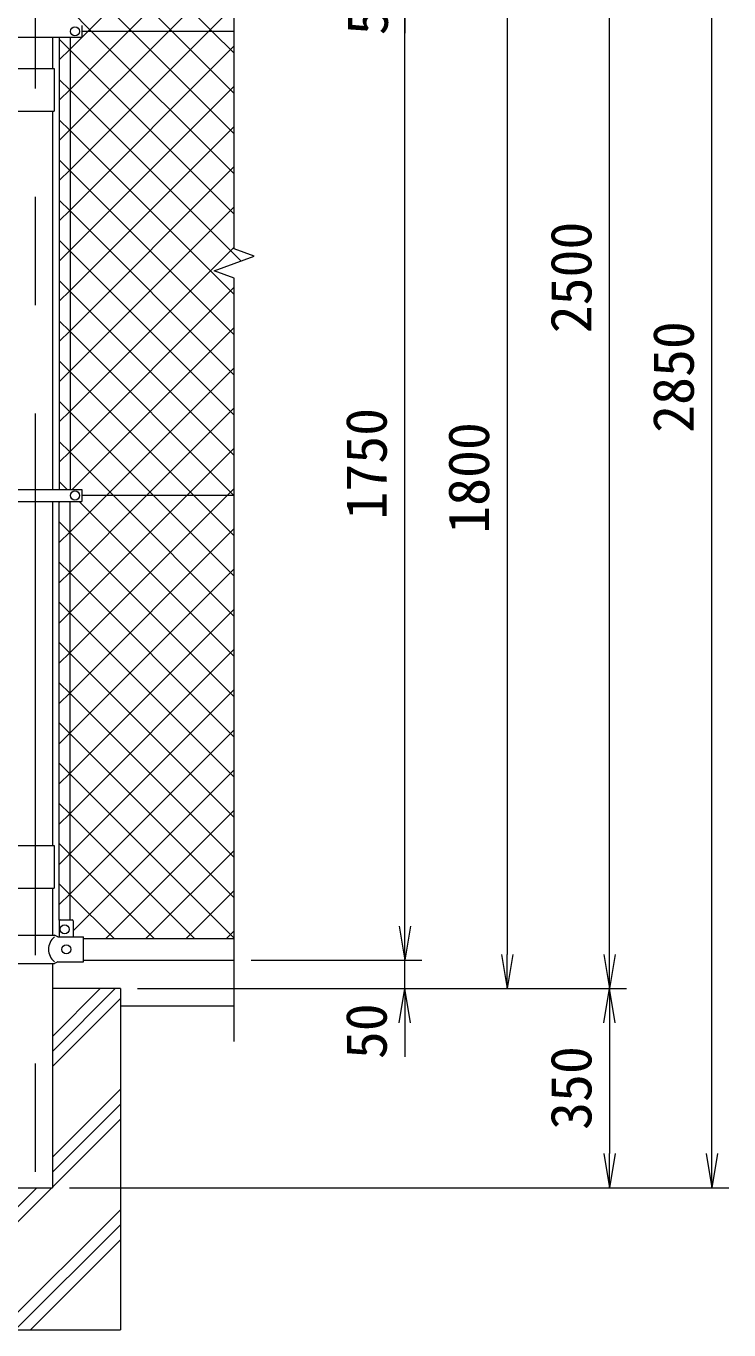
# Model space of a CAD drawing. Units: millimetres, scale not verified. Extents: x -6300 to 6300, y -4455 to 4455.
# Drawn here: x -2286 to -1050, y -1038 to 1254 of the extents above; entities that cross this region are included whole.
import ezdxf
from ezdxf.enums import TextEntityAlignment as Align

# ---------------------------------------------------------------- set-up
doc = ezdxf.new("R2010")
doc.units = ezdxf.units.MM
doc.header["$LTSCALE"] = 30
doc.linetypes.add('USER1', pattern=[50.8, 31.75, -6.35, 6.35, -6.35])
for name, color, linetype, lineweight in [('0-1_D-BMK', 2, 'USER1', 13), ('0-2_D-STR1', 1, 'Continuous', 18), ('0-3_D-STR3', 3, 'Continuous', 13), ('0-4_D-DCR-HCH', 7, 'Continuous', 9), ('0-5_D-BGD', 7, 'Continuous', 9), ('0-6_D-STR4', 7, 'Continuous', 9), ('0-7_D-STR-DIM', 7, 'Continuous', 9), ('0-8_0', 7, 'Continuous', 9), ('0-A_D-STR2', 7, 'Continuous', 9)]:
    doc.layers.add(name, color=color, linetype=linetype, lineweight=lineweight)
doc.styles.add('ＭＳ ゴシック', font='')
doc.styles.get('ＭＳ ゴシック').set_extended_font_data('MS Gothic')

# ---------------------------------------------------------------- blocks, each defined once
blk = doc.blocks.new('_Open')
at = {"layer": '0-8_0'}
blk.add_line((-30, 5), (0, 0), dxfattribs=at)
blk.add_lwpolyline([(-30, -5), (0, 0), (-30, 0)], dxfattribs=at)

msp = doc.modelspace()

# ---------------------------------------------------------------- linework, layer by layer
at = {"layer": '0-1_D-BMK'}
msp.add_line((-2269.72, 2097.22), (-2269.72, -798.6), dxfattribs=at)
at = {"layer": '0-2_D-STR1'}
for p, q in [((-2239.47, 1234.48), (-2239.47, 1179.48)), ((-2239.47, 1104.48), (-2239.47, 439.48)), ((-2239.47, 418.48), (-2239.47, -186.52)), ((-2239.47, -261.52), (-2239.47, -343.92)), ((-2184.72, -350.02), (-1919.72, -350.02)), ((-2184.72, -388.02), (-1919.72, -388.02)), ((-2239.47, -393.92), (-2239.47, -788.02)), ((-2299.97, -788.02), (-2239.47, -788.02))]:
    msp.add_line(p, q, dxfattribs=at)
at = {"layer": '0-3_D-STR3'}
for p, q in [((-2187.72, 1255.48), (-2187.72, 1234.48)), ((-1919.72, 1244.98), (-2187.72, 1244.98)), ((-2302.52, 1234.48), (-2187.72, 1234.48)), ((-2227.22, 1234.48), (-2227.22, 439.48)), ((-2208.22, 1234.48), (-2208.22, 439.48)), ((-2300.65, 1179.48), (-2236.42, 1179.48)), ((-2236.42, 1179.48), (-2236.42, 1104.48)), ((-2322.25, 1104.48), (-2236.42, 1104.48)), ((-2302.52, 439.48), (-2187.72, 439.48)), ((-2187.72, 439.48), (-2187.72, 418.48)), ((-2302.52, 418.48), (-2187.72, 418.48)), ((-2227.22, -317.6), (-2227.22, 418.48)), ((-2208.22, -316.92), (-2208.22, 418.48)), ((-1919.72, 428.98), (-2187.72, 428.98)), ((-2300.51, -186.52), (-2236.17, -186.52)), ((-2236.17, -186.52), (-2236.17, -261.52)), ((-2322.11, -261.52), (-2236.17, -261.52)), ((-2227.72, -318.92), (-2227.72, -346.92)), ((-2225.72, -316.92), (-2204.72, -316.92)), ((-2202.72, -318.92), (-2202.72, -346.92)), ((-2305.82, -343.92), (-2235.92, -343.92)), ((-2229.92, -346.92), (-2235.92, -343.92)), ((-2229.92, -346.92), (-2184.72, -346.92)), ((-2184.72, -390.92), (-2184.72, -346.92)), ((-2305.82, -393.92), (-2235.92, -393.92)), ((-2229.92, -390.92), (-2235.92, -393.92)), ((-2229.92, -390.92), (-2184.72, -390.92))]:
    msp.add_line(p, q, dxfattribs=at)
for centre in [(-2199.72, 1244.98), (-2199.72, 428.98), (-2217.72, -333.92), (-2214.72, -368.92)]:
    msp.add_circle(centre, 8, dxfattribs=at)
for centre, radius, start, end in [((-2225.72, -318.92), 2, 90, 180), ((-2204.72, -318.92), 2, 0, 90), ((-2217.33, -368.92), 28.8, 130.19176, 229.80824)]:
    msp.add_arc(centre, radius, start, end, dxfattribs=at)
at = {"layer": '0-4_D-DCR-HCH'}
for p, q in [((-2239.47, -548.64), (-2128.85, -438.02)), ((-2239.47, -522.13), (-2155.36, -438.02)), ((-2239.47, -575.16), (-2119.72, -455.41)), ((-2239.47, -734.26), (-2119.72, -614.51)), ((-2239.47, -760.77), (-2119.72, -641.02)), ((-2239.47, -787.29), (-2119.72, -667.54)), ((-2419.72, -967.54), (-2240.2, -788.02)), ((-2419.72, -941.02), (-2266.72, -788.02)), ((-2331.1, -1038.02), (-2119.72, -826.64)), ((-2304.58, -1038.02), (-2119.72, -853.16)), ((-2278.07, -1038.02), (-2119.72, -879.67))]:
    msp.add_line(p, q, dxfattribs=at)
at = {"layer": '0-5_D-BGD'}
msp.add_line((-2119.72, -468.02), (-1919.72, -468.02), dxfattribs=at)
at = {"layer": '0-6_D-STR4'}
for p, q in [((-2119.72, -438.02), (-2239.47, -438.02)), ((-2119.72, -438.02), (-2119.72, -1038.02)), ((-2419.72, -1038.02), (-2119.72, -1038.02))]:
    msp.add_line(p, q, dxfattribs=at)
at = {"layer": '0-7_D-STR-DIM'}
for p, q in [((-1919.72, 862.63), (-1919.72, 2124.98)), ((-1259.72, -378.02), (-1259.72, 2001.98)), ((-1079.72, -728.02), (-1079.72, 2001.98)), ((-1619.72, -328.02), (-1619.72, 1301.98)), ((-1619.72, 1301.98), (-1619.72, 1241.98)), ((-1439.72, 1301.98), (-1439.72, -378.02)), ((-1954.96, 824.15), (-1884.48, 849.8)), ((-1884.48, 849.8), (-1919.72, 862.63)), ((-1919.72, 811.33), (-1954.96, 824.15)), ((-1919.72, -531.02), (-1919.72, 811.33)), ((-1619.72, -328.02), (-1619.72, -268.02)), ((-1889.72, -388.02), (-1589.72, -388.02)), ((-1889.72, -388.02), (-1589.72, -388.02)), ((-1619.72, -438.02), (-1619.72, -388.02)), ((-2089.72, -438.02), (-1589.72, -438.02)), ((-2089.72, -438.02), (-1229.72, -438.02)), ((-2089.72, -438.02), (-1229.72, -438.02)), ((-2089.72, -438.02), (-1409.72, -438.02)), ((-1619.72, -498.02), (-1619.72, -558.02)), ((-1259.72, -498.02), (-1259.72, -728.02)), ((-2209.47, -788.02), (-1049.72, -788.02)), ((-2209.47, -788.02), (-1229.72, -788.02))]:
    msp.add_line(p, q, dxfattribs=at)
at = {"layer": '0-A_D-STR2'}
for p, q in [((-1958.24, 1244.98), (-2208.22, 1494.95)), ((-2176.9, 1244.98), (-1919.72, 1502.16)), ((-2028.95, 1244.98), (-2208.22, 1424.24)), ((-2106.19, 1244.98), (-1919.72, 1431.45)), ((-2099.67, 1244.98), (-2208.22, 1353.53)), ((-2035.48, 1244.98), (-1919.72, 1360.74)), ((-1964.77, 1244.98), (-1919.72, 1290.03)), ((-2170.38, 1244.98), (-2208.22, 1282.82)), ((-2208.22, 1213.66), (-2176.9, 1244.98)), ((-2208.22, 1142.95), (-2106.19, 1244.98)), ((-2208.22, 1072.24), (-2035.48, 1244.98)), ((-2208.22, 1001.53), (-1964.77, 1244.98)), ((-1919.72, 994.32), (-2170.38, 1244.98)), ((-1919.72, 1065.03), (-2099.67, 1244.98)), ((-1919.72, 1135.74), (-2028.95, 1244.98)), ((-1919.72, 1206.45), (-1958.24, 1244.98)), ((-2208.22, 930.82), (-1919.72, 1219.32)), ((-2227.22, 1194.66), (-2208.22, 1213.66)), ((-2208.22, 860.11), (-1919.72, 1148.61)), ((-2227.22, 1123.95), (-2208.22, 1142.95)), ((-2208.22, 1070.69), (-2227.22, 1089.69)), ((-2208.22, 789.4), (-1919.72, 1077.9)), ((-2227.22, 1053.24), (-2208.22, 1072.24)), ((-1919.72, 782.19), (-2208.22, 1070.69)), ((-2208.22, 999.98), (-2227.22, 1018.98)), ((-2227.22, 982.53), (-2208.22, 1001.53)), ((-2208.22, 718.69), (-1919.72, 1007.19)), ((-1919.72, 711.48), (-2208.22, 999.98)), ((-2208.22, 929.27), (-2227.22, 948.27)), ((-2227.22, 911.82), (-2208.22, 930.82)), ((-2208.22, 647.98), (-1919.72, 936.48)), ((-1919.72, 640.77), (-2208.22, 929.27)), ((-2208.22, 858.56), (-2227.22, 877.56)), ((-2227.22, 841.11), (-2208.22, 860.11)), ((-2208.22, 577.27), (-1919.72, 865.77)), ((-1919.72, 570.06), (-2208.22, 858.56)), ((-2208.22, 787.85), (-2227.22, 806.85)), ((-2227.22, 770.4), (-2208.22, 789.4)), ((-1919.72, 499.35), (-2208.22, 787.85)), ((-2208.22, 717.14), (-2227.22, 736.14)), ((-2227.22, 699.69), (-2208.22, 718.69)), ((-1920.06, 428.98), (-2208.22, 717.14)), ((-2204.59, 439.48), (-1919.72, 724.35)), ((-2208.22, 646.42), (-2227.22, 665.42)), ((-2227.22, 628.98), (-2208.22, 647.98)), ((-1990.77, 428.98), (-2208.22, 646.42)), ((-2144.38, 428.98), (-1919.72, 653.64)), ((-2208.22, 575.71), (-2227.22, 594.71)), ((-2227.22, 558.27), (-2208.22, 577.27)), ((-2061.48, 428.98), (-2208.22, 575.71)), ((-2073.67, 428.98), (-1919.72, 582.92)), ((-2208.22, 505), (-2227.22, 524)), ((-2132.19, 428.98), (-2208.22, 505)), ((-2002.95, 428.98), (-1919.72, 512.21)), ((-2213.4, 439.48), (-2227.22, 453.29)), ((-1932.24, 428.98), (-1919.72, 441.5)), ((-2227.22, 416.85), (-2225.59, 418.48)), ((-2208.22, 365.14), (-2144.38, 428.98)), ((-2208.22, 294.42), (-2073.67, 428.98)), ((-2208.22, 223.71), (-2002.95, 428.98)), ((-2208.22, 153), (-1932.24, 428.98)), ((-1919.72, 145.79), (-2192.4, 418.48)), ((-1919.72, 216.5), (-2132.19, 428.98)), ((-1919.72, 287.21), (-2061.48, 428.98)), ((-1919.72, 357.92), (-1990.77, 428.98)), ((-1919.72, 428.64), (-1920.06, 428.98)), ((-2208.22, 363.58), (-2227.22, 382.58)), ((-2208.22, 82.29), (-1919.72, 370.79)), ((-2227.22, 346.14), (-2208.22, 365.14)), ((-1919.72, 75.08), (-2208.22, 363.58)), ((-2208.22, 292.87), (-2227.22, 311.87)), ((-2208.22, 11.58), (-1919.72, 300.08)), ((-2227.22, 275.42), (-2208.22, 294.42)), ((-1919.72, 4.37), (-2208.22, 292.87)), ((-2208.22, 222.16), (-2227.22, 241.16)), ((-2208.22, -59.13), (-1919.72, 229.37)), ((-2227.22, 204.71), (-2208.22, 223.71)), ((-1919.72, -66.34), (-2208.22, 222.16)), ((-2208.22, 151.45), (-2227.22, 170.45)), ((-2227.22, 134), (-2208.22, 153)), ((-2208.22, -129.84), (-1919.72, 158.66)), ((-1919.72, -137.05), (-2208.22, 151.45)), ((-2208.22, 80.74), (-2227.22, 99.74)), ((-2227.22, 63.29), (-2208.22, 82.29)), ((-2208.22, -200.55), (-1919.72, 87.95)), ((-1919.72, -207.76), (-2208.22, 80.74)), ((-2208.22, 10.03), (-2227.22, 29.03)), ((-2227.22, -7.42), (-2208.22, 11.58)), ((-2208.22, -271.26), (-1919.72, 17.24)), ((-1919.72, -278.47), (-2208.22, 10.03)), ((-2208.22, -60.68), (-2227.22, -41.68)), ((-2227.22, -78.13), (-2208.22, -59.13)), ((-1919.72, -349.18), (-2208.22, -60.68)), ((-2202.72, -336.47), (-1919.72, -53.47)), ((-2208.22, -131.39), (-2227.22, -112.39)), ((-2227.22, -148.84), (-2208.22, -129.84)), ((-1989.59, -350.02), (-2208.22, -131.39)), ((-2145.56, -350.02), (-1919.72, -124.18)), ((-2208.22, -202.1), (-2227.22, -183.1)), ((-2227.22, -219.55), (-2208.22, -200.55)), ((-2060.3, -350.02), (-2208.22, -202.1)), ((-2074.85, -350.02), (-1919.72, -194.89)), ((-2208.22, -272.81), (-2227.22, -253.81)), ((-2227.22, -290.26), (-2208.22, -271.26)), ((-2131.01, -350.02), (-2208.22, -272.81)), ((-2004.14, -350.02), (-1919.72, -265.6)), ((-1933.43, -350.02), (-1919.72, -336.31))]:
    msp.add_line(p, q, dxfattribs=at)
for points in [[(-1919.72, 923.61), (-2208.22, 1212.11), (-2227.22, 1231.11)], [(-1908.05, 841.23), (-2208.22, 1141.4), (-2227.22, 1160.4)], [(-2227.22, 487.56), (-2208.22, 506.56), (-1919.72, 795.06)]]:
    msp.add_lwpolyline(points, dxfattribs=at)

# ---------------------------------------------------------------- block references
at = {"layer": '0-7_D-STR-DIM', "xscale": 2, "yscale": 2}
for p, rotation in [((-1619.72, -388.02), 270), ((-1619.72, -388.02), 270), ((-1439.72, -438.02), 270), ((-1259.72, -438.02), 270), ((-1619.72, -438.02), 90), ((-1259.72, -438.02), 90), ((-1259.72, -788.02), 270), ((-1079.72, -788.02), 270)]:
    msp.add_blockref('_Open', p, dxfattribs=dict(at, rotation=rotation))

# ---------------------------------------------------------------- texts
at = {"layer": '0-7_D-STR-DIM', "style": 'ＭＳ ゴシック'}
for s, p in [('50', (-1627.8, 1238.04)), ('2500', (-1269.84, 714.1)), ('2850', (-1089.84, 539.1)), ('1750', (-1629.84, 386.63)), ('1800', (-1449.84, 361.63)), ('50', (-1629.84, -561.96)), ('350', (-1269.84, -686.33))]:
    msp.add_text(s, height=72.14, rotation=90, dxfattribs=at).set_placement(p, align=Align.BOTTOM_LEFT)

doc.saveas('drawing.dxf')
